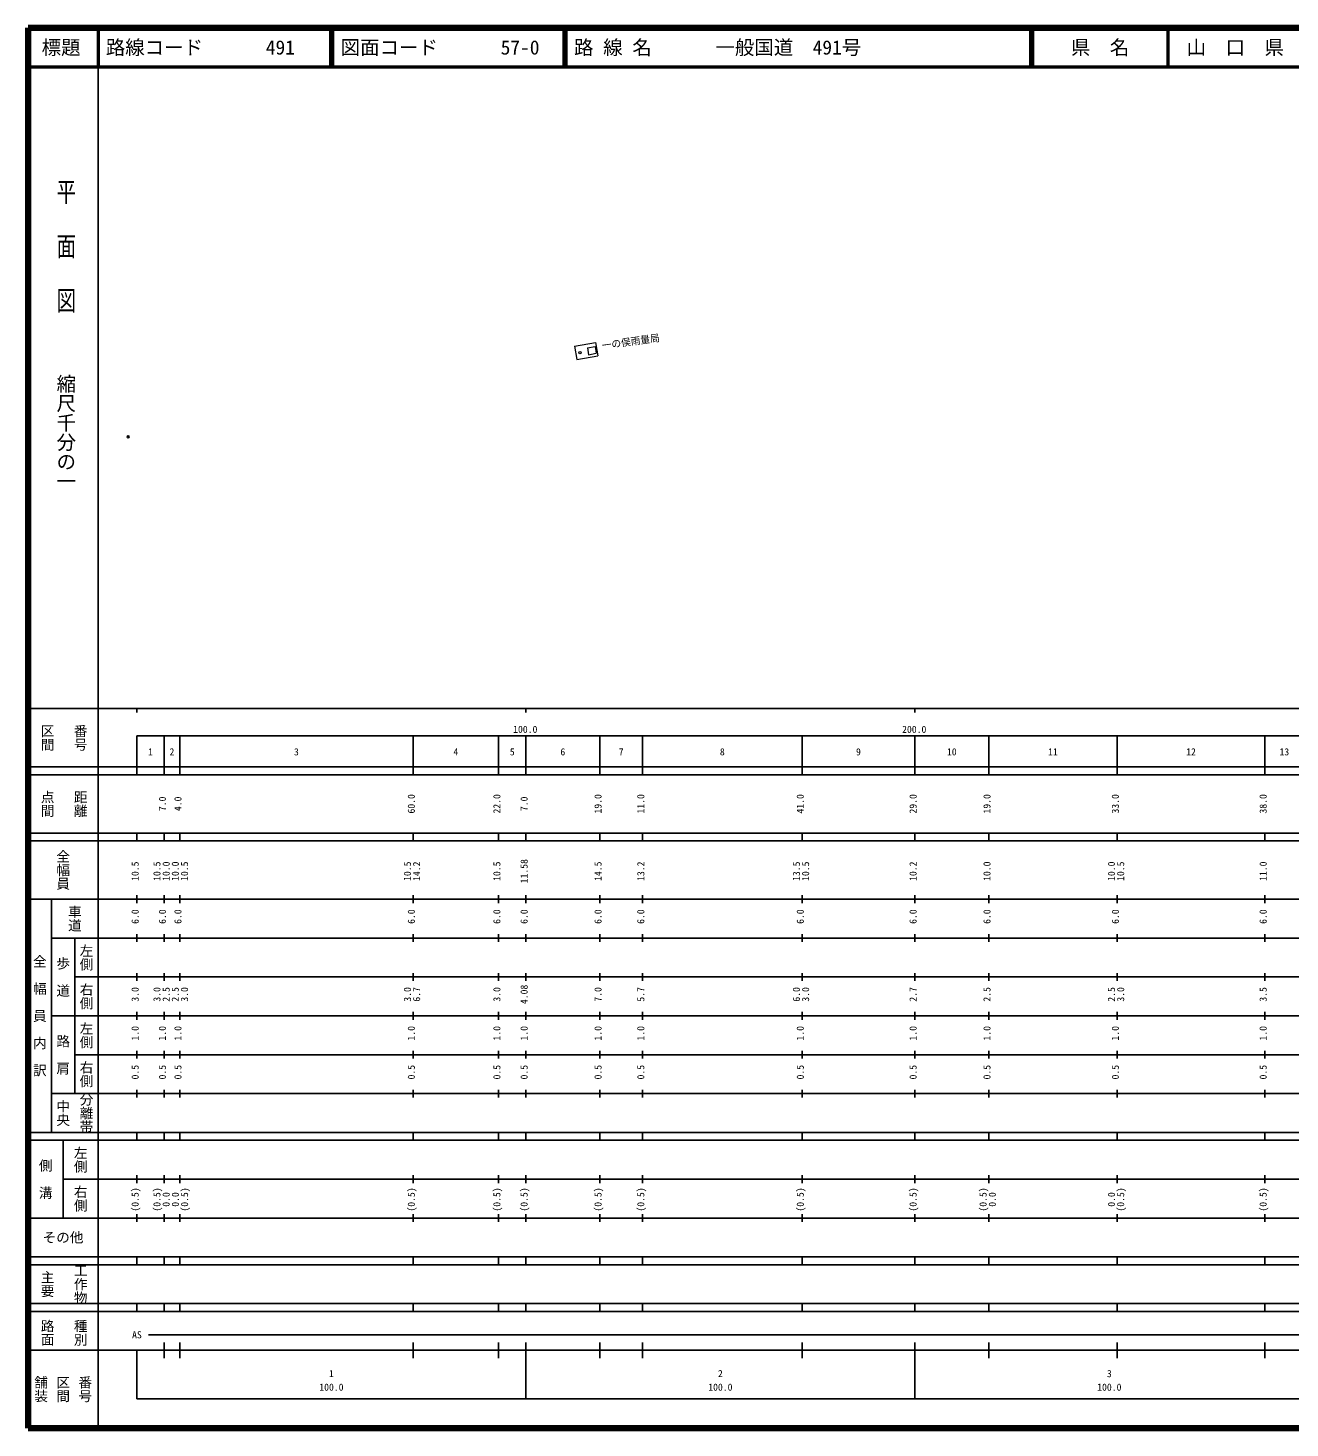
# Model space of a CAD drawing. Units: millimetres on the paper. Extents: x 40 to 680, y 20 to 380.
# Drawn here: x 40 to 364.4, y 20 to 380 of the extents above; entities that cross this region are included whole.
import ezdxf
from ezdxf.enums import TextEntityAlignment as Align

# ---------------------------------------------------------------- set-up
doc = ezdxf.new("R2010")
doc.units = ezdxf.units.MM
doc.header["$PDMODE"] = 32
doc.header["$PDSIZE"] = 0.5
for name, color, linetype, lineweight in [('M-BGD', 7, 'Continuous', 13), ('M-TTL', 2, 'Continuous', 140), ('M-TTL-BAND', 7, 'Continuous', 25), ('M-TTL-LINE', 7, 'Continuous', 50)]:
    doc.layers.add(name, color=color, linetype=linetype, lineweight=lineweight)
for name, color, linetype in [('M-BMK-HTXT', 7, 'Continuous'), ('M-OTRS', 6, 'Continuous'), ('M-TTL-TXT', 7, 'Continuous')]:
    doc.layers.add(name, color=color, linetype=linetype)
doc.styles.add('@ＭＳ ゴシック', font='')
doc.styles.add('ＭＳ ゴシック', font='')
doc.styles.get('@ＭＳ ゴシック').set_extended_font_data('@MS Gothic')
doc.styles.get('ＭＳ ゴシック').set_extended_font_data('MS Gothic')

msp = doc.modelspace()

# ---------------------------------------------------------------- linework, layer by layer
at = {"layer": 'M-BGD'}
for p, q in [((180.489, 298.172), (185.899, 299.159)), ((185.899, 299.159), (186.528, 295.716)), ((180.489, 298.172), (181.117, 294.729)), ((181.117, 294.729), (186.528, 295.716)), ((183.804, 297.771), (185.771, 298.13)), ((183.804, 297.771), (184.127, 296)), ((184.127, 296), (186.094, 296.359)), ((185.771, 298.13), (186.094, 296.359))]:
    msp.add_line(p, q, dxfattribs=at)
msp.add_circle((181.874, 296.493), 0.3, dxfattribs=at)
at = {"layer": 'M-OTRS'}
msp.add_point((65.766, 274.907), dxfattribs=at)
at = {"layer": 'M-TTL'}
for p, q in [((40, 380), (40, 20)), ((680, 380), (40, 380)), ((40, 20), (680, 20))]:
    msp.add_line(p, q, dxfattribs=at)
at = {"layer": 'M-TTL-BAND'}
for p, q in [((58, 370), (58, 20)), ((40, 205), (579, 205)), ((68, 205), (68, 204)), ((168, 205), (168, 204)), ((268, 205), (268, 204)), ((68, 198), (579, 198)), ((68, 198), (68, 188)), ((75, 188), (75, 198)), ((79, 188), (79, 198)), ((139, 188), (139, 198)), ((161, 188), (161, 198)), ((168, 188), (168, 198)), ((187, 188), (187, 198)), ((198, 188), (198, 198)), ((239, 188), (239, 198)), ((268, 188), (268, 198)), ((287, 188), (287, 198)), ((320, 188), (320, 198)), ((358, 188), (358, 198)), ((40, 190), (579, 190)), ((40, 188), (579, 188)), ((40, 173), (579, 173)), ((68, 171), (68, 173)), ((75, 171), (75, 173)), ((79, 171), (79, 173)), ((139, 171), (139, 173)), ((161, 171), (161, 173)), ((168, 171), (168, 173)), ((187, 171), (187, 173)), ((198, 171), (198, 173)), ((239, 171), (239, 173)), ((268, 171), (268, 173)), ((287, 171), (287, 173)), ((320, 171), (320, 173)), ((358, 171), (358, 173)), ((40, 171), (579, 171)), ((40, 156), (579, 156)), ((46, 96), (46, 156)), ((68, 155), (68, 157)), ((75, 155), (75, 157)), ((79, 155), (79, 157)), ((139, 155), (139, 157)), ((161, 155), (161, 157)), ((168, 155), (168, 157)), ((187, 155), (187, 157)), ((198, 155), (198, 157)), ((239, 155), (239, 157)), ((268, 155), (268, 157)), ((287, 155), (287, 157)), ((320, 155), (320, 157)), ((358, 155), (358, 157)), ((46, 146), (579, 146)), ((52, 146), (52, 106)), ((68, 145), (68, 147)), ((75, 145), (75, 147)), ((79, 145), (79, 147)), ((139, 145), (139, 147)), ((161, 145), (161, 147)), ((168, 145), (168, 147)), ((187, 145), (187, 147)), ((198, 145), (198, 147)), ((239, 145), (239, 147)), ((268, 145), (268, 147)), ((287, 145), (287, 147)), ((320, 145), (320, 147)), ((358, 145), (358, 147)), ((68, 135), (68, 137)), ((75, 135), (75, 137)), ((79, 135), (79, 137)), ((139, 135), (139, 137)), ((161, 135), (161, 137)), ((168, 135), (168, 137)), ((187, 135), (187, 137)), ((198, 135), (198, 137)), ((239, 135), (239, 137)), ((268, 135), (268, 137)), ((287, 135), (287, 137)), ((320, 135), (320, 137)), ((358, 135), (358, 137)), ((52, 136), (579, 136)), ((46, 126), (579, 126)), ((68, 125), (68, 127)), ((75, 125), (75, 127)), ((79, 125), (79, 127)), ((139, 125), (139, 127)), ((161, 125), (161, 127)), ((168, 125), (168, 127)), ((187, 125), (187, 127)), ((198, 125), (198, 127)), ((239, 125), (239, 127)), ((268, 125), (268, 127)), ((287, 125), (287, 127)), ((320, 125), (320, 127)), ((358, 125), (358, 127)), ((52, 116), (579, 116)), ((68, 115), (68, 117)), ((75, 115), (75, 117)), ((79, 115), (79, 117)), ((139, 115), (139, 117)), ((161, 115), (161, 117)), ((168, 115), (168, 117)), ((187, 115), (187, 117)), ((198, 115), (198, 117)), ((239, 115), (239, 117)), ((268, 115), (268, 117)), ((287, 115), (287, 117)), ((320, 115), (320, 117)), ((358, 115), (358, 117)), ((46, 106), (579, 106)), ((68, 105), (68, 107)), ((75, 105), (75, 107)), ((79, 105), (79, 107)), ((139, 105), (139, 107)), ((161, 105), (161, 107)), ((168, 105), (168, 107)), ((187, 105), (187, 107)), ((198, 105), (198, 107)), ((239, 105), (239, 107)), ((268, 105), (268, 107)), ((287, 105), (287, 107)), ((320, 105), (320, 107)), ((358, 105), (358, 107)), ((40, 96), (579, 96)), ((40, 94), (579, 94)), ((49, 94), (49, 74)), ((68, 94), (68, 96)), ((75, 94), (75, 96)), ((79, 94), (79, 96)), ((139, 94), (139, 96)), ((161, 94), (161, 96)), ((168, 94), (168, 96)), ((187, 94), (187, 96)), ((198, 94), (198, 96)), ((239, 94), (239, 96)), ((268, 94), (268, 96)), ((287, 94), (287, 96)), ((320, 94), (320, 96)), ((358, 94), (358, 96)), ((49, 84), (579, 84)), ((68, 83), (68, 85)), ((75, 83), (75, 85)), ((79, 83), (79, 85)), ((139, 83), (139, 85)), ((161, 83), (161, 85)), ((168, 83), (168, 85)), ((187, 83), (187, 85)), ((198, 83), (198, 85)), ((239, 83), (239, 85)), ((268, 83), (268, 85)), ((287, 83), (287, 85)), ((320, 83), (320, 85)), ((358, 83), (358, 85)), ((40, 74), (579, 74)), ((68, 73), (68, 75)), ((75, 73), (75, 75)), ((79, 73), (79, 75)), ((139, 73), (139, 75)), ((161, 73), (161, 75)), ((168, 73), (168, 75)), ((187, 73), (187, 75)), ((198, 73), (198, 75)), ((239, 73), (239, 75)), ((268, 73), (268, 75)), ((287, 73), (287, 75)), ((320, 73), (320, 75)), ((358, 73), (358, 75)), ((40, 64), (579, 64)), ((40, 62), (579, 62)), ((68, 62), (68, 64)), ((75, 62), (75, 64)), ((79, 62), (79, 64)), ((139, 62), (139, 64)), ((161, 62), (161, 64)), ((168, 62), (168, 64)), ((187, 62), (187, 64)), ((198, 62), (198, 64)), ((239, 62), (239, 64)), ((268, 62), (268, 64)), ((287, 62), (287, 64)), ((320, 62), (320, 64)), ((358, 62), (358, 64)), ((40, 52), (579, 52)), ((68, 50), (68, 52)), ((75, 50), (75, 52)), ((79, 50), (79, 52)), ((139, 50), (139, 52)), ((161, 50), (161, 52)), ((168, 50), (168, 52)), ((187, 50), (187, 52)), ((198, 50), (198, 52)), ((239, 50), (239, 52)), ((268, 50), (268, 52)), ((287, 50), (287, 52)), ((320, 50), (320, 52)), ((358, 50), (358, 52)), ((40, 50), (579, 50)), ((71, 44), (565, 44)), ((40, 40), (579, 40)), ((68, 40), (68, 27.5)), ((75, 38), (75, 42)), ((79, 38), (79, 42)), ((139, 38), (139, 42)), ((161, 38), (161, 42)), ((168, 27.5), (168, 42)), ((187, 38), (187, 42)), ((198, 38), (198, 42)), ((239, 38), (239, 42)), ((268, 27.5), (268, 42)), ((287, 38), (287, 42)), ((320, 38), (320, 42)), ((358, 38), (358, 42)), ((68, 27.5), (579, 27.5))]:
    msp.add_line(p, q, dxfattribs=at)
at = {"layer": 'M-TTL-LINE'}
for p, q in [((58, 380), (58, 370)), ((117.75, 380), (117.75, 370)), ((118.25, 380), (118.25, 370)), ((177.75, 380), (177.75, 370)), ((178.25, 380), (178.25, 370)), ((297.75, 380), (297.75, 370)), ((298.25, 380), (298.25, 370)), ((333, 380), (333, 370)), ((40, 370), (680, 370))]:
    msp.add_line(p, q, dxfattribs=at)

# ---------------------------------------------------------------- texts
at = {"layer": 'M-BMK-HTXT', "style": 'ＭＳ ゴシック'}
msp.add_text('一の俣雨量局', height=1.833, rotation=7.886, dxfattribs=at).set_placement((194.95, 299.346), align=Align.MIDDLE_CENTER)
at = {"layer": 'M-TTL-BAND', "style": '@ＭＳ ゴシック', "width": 1.4}
msp.add_text('平  面  図', height=3.666, rotation=270, dxfattribs=at).set_placement((49.777, 306.475), align=Align.MIDDLE_RIGHT)
at = {"layer": 'M-TTL-BAND', "style": '@ＭＳ ゴシック'}
msp.add_text('縮尺千分の一', height=3.666, rotation=270, dxfattribs=at).set_placement((49.777, 261.03), align=Align.MIDDLE_RIGHT)
for s, p in [('区間', (45, 197.5)), ('番号', (53.5, 197.5)), ('点間', (45, 180.5)), ('距離', (53.5, 180.5)), ('全幅員', (49, 163.5)), ('車道', (52, 151)), ('左側', (55, 141)), ('全\u3000幅\u3000員\u3000内\u3000訳', (43, 126)), ('歩\u3000道', (49, 136)), ('右側', (55, 131)), ('左側', (55, 121)), ('路\u3000肩', (49, 116)), ('右側', (55, 111)), ('分離帯', (55, 101)), ('中央', (49, 101)), ('左側', (53.5, 89)), ('側\u3000溝', (44.5, 84)), ('右側', (53.5, 79)), ('工作物', (53.5, 57)), ('主要', (45, 57)), ('路面', (45, 44.5)), ('種別', (53.5, 44.5)), ('舗装', (43.333, 30)), ('区間', (49, 30)), ('番号', (54.667, 30))]:
    msp.add_text(s, height=2.566, rotation=270, dxfattribs=at).set_placement(p, align=Align.MIDDLE_CENTER)
at = {"layer": 'M-TTL-BAND', "style": 'ＭＳ ゴシック'}
for s, p in [('100.0', (167.844, 198.195)), ('200.0', (267.844, 198.195)), ('1', (71.5, 192.405)), ('2', (77, 192.405)), ('3', (109, 192.405)), ('4', (150, 192.405)), ('5', (164.5, 192.405)), ('6', (177.5, 192.405)), ('7', (192.5, 192.405)), ('8', (218.5, 192.405)), ('9', (253.5, 192.405)), ('10', (277.5, 192.405)), ('11', (303.5, 192.405)), ('12', (339, 192.405)), ('13', (363, 192.405)), ('AS', (68, 42.5)), ('1', (118, 32.523)), ('2', (218, 32.523)), ('3', (318, 32.523)), ('100.0', (118, 29.033)), ('100.0', (218, 29.033)), ('100.0', (318, 29.033))]:
    msp.add_text(s, height=1.833, dxfattribs=at).set_placement(p, align=Align.BOTTOM_CENTER)
for s, p in [('7.0', (76, 180.5)), ('4.0', (80, 180.5)), ('60.0', (140, 180.5)), ('22.0', (162, 180.5)), ('7.0', (169, 180.5)), ('19.0', (188, 180.5)), ('11.0', (199, 180.5)), ('41.0', (240, 180.5)), ('29.0', (269, 180.5)), ('19.0', (288, 180.5)), ('33.0', (321, 180.5)), ('38.0', (359, 180.5)), ('11.58', (169, 163.174)), ('10.5', (69, 163.174)), ('10.5', (74.604, 163.174)), ('10.0', (76.974, 163.174)), ('10.0', (79.317, 163.174)), ('10.5', (81.687, 163.174)), ('10.5', (139, 163.174)), ('14.2', (141.37, 163.174)), ('10.5', (162, 163.174)), ('14.5', (188, 163.174)), ('13.2', (199, 163.174)), ('13.5', (239, 163.174)), ('10.5', (241.37, 163.174)), ('10.2', (269, 163.174)), ('10.0', (288, 163.174)), ('10.0', (320, 163.174)), ('10.5', (322.37, 163.174)), ('11.0', (359, 163.174)), ('6.0', (69, 151.5)), ('6.0', (76, 151.5)), ('6.0', (80, 151.5)), ('6.0', (140, 151.5)), ('6.0', (162, 151.5)), ('6.0', (169, 151.5)), ('6.0', (188, 151.5)), ('6.0', (199, 151.5)), ('6.0', (240, 151.5)), ('6.0', (269, 151.5)), ('6.0', (288, 151.5)), ('6.0', (321, 151.5)), ('6.0', (359, 151.5)), ('3.0', (69, 131.5)), ('3.0', (74.604, 131.5)), ('2.5', (76.974, 131.5)), ('2.5', (79.317, 131.5)), ('3.0', (81.687, 131.5)), ('3.0', (139, 131.5)), ('6.7', (141.37, 131.5)), ('3.0', (162, 131.5)), ('4.08', (169, 131.5)), ('7.0', (188, 131.5)), ('5.7', (199, 131.5)), ('6.0', (239, 131.5)), ('3.0', (241.37, 131.5)), ('2.7', (269, 131.5)), ('2.5', (288, 131.5)), ('2.5', (320, 131.5)), ('3.0', (322.37, 131.5)), ('3.5', (359, 131.5)), ('1.0', (69, 121.5)), ('1.0', (76, 121.5)), ('1.0', (80, 121.5)), ('1.0', (140, 121.5)), ('1.0', (162, 121.5)), ('1.0', (169, 121.5)), ('1.0', (188, 121.5)), ('1.0', (199, 121.5)), ('1.0', (240, 121.5)), ('1.0', (269, 121.5)), ('1.0', (288, 121.5)), ('1.0', (321, 121.5)), ('1.0', (359, 121.5)), ('0.5', (69, 111.5)), ('0.5', (76, 111.5)), ('0.5', (80, 111.5)), ('0.5', (140, 111.5)), ('0.5', (162, 111.5)), ('0.5', (169, 111.5)), ('0.5', (188, 111.5)), ('0.5', (199, 111.5)), ('0.5', (240, 111.5)), ('0.5', (269, 111.5)), ('0.5', (288, 111.5)), ('0.5', (321, 111.5)), ('0.5', (359, 111.5)), ('(0.5)', (69, 78.764)), ('(0.5)', (74.604, 78.764)), ('0.0', (76.974, 78.764)), ('0.0', (79.339, 78.764)), ('(0.5)', (81.709, 78.764)), ('(0.5)', (140, 78.764)), ('(0.5)', (162, 78.764)), ('(0.5)', (169, 78.764)), ('(0.5)', (188, 78.764)), ('(0.5)', (199, 78.764)), ('(0.5)', (240, 78.764)), ('(0.5)', (269, 78.764)), ('(0.5)', (287, 78.764)), ('0.0', (289.37, 78.764)), ('0.0', (320, 78.764)), ('(0.5)', (322.37, 78.764)), ('(0.5)', (359, 78.764))]:
    msp.add_text(s, height=1.833, rotation=90, dxfattribs=at).set_placement(p, align=Align.BOTTOM_CENTER)
msp.add_text('その他', height=2.566, dxfattribs=at).set_placement((49, 69), align=Align.MIDDLE_CENTER)
at = {"layer": 'M-TTL-TXT', "style": 'ＭＳ ゴシック'}
for s, p in [('標題', (48.5, 375)), ('県\u3000名', (315.625, 375)), ('山\u3000口\u3000県', (350.375, 375))]:
    msp.add_text(s, height=3.666, dxfattribs=at).set_placement(p, align=Align.MIDDLE_CENTER)
for s, p in [('路線コード', (60, 375)), ('491', (101.142, 375)), ('図面コード', (120.38, 375)), ('57-0', (161.521, 375)), ('路 線 名', (180.38, 375)), ('一般国道\u3000491号', (216.734, 375))]:
    msp.add_text(s, height=3.666, dxfattribs=at).set_placement(p, align=Align.MIDDLE_LEFT)

doc.saveas('drawing.dxf')
